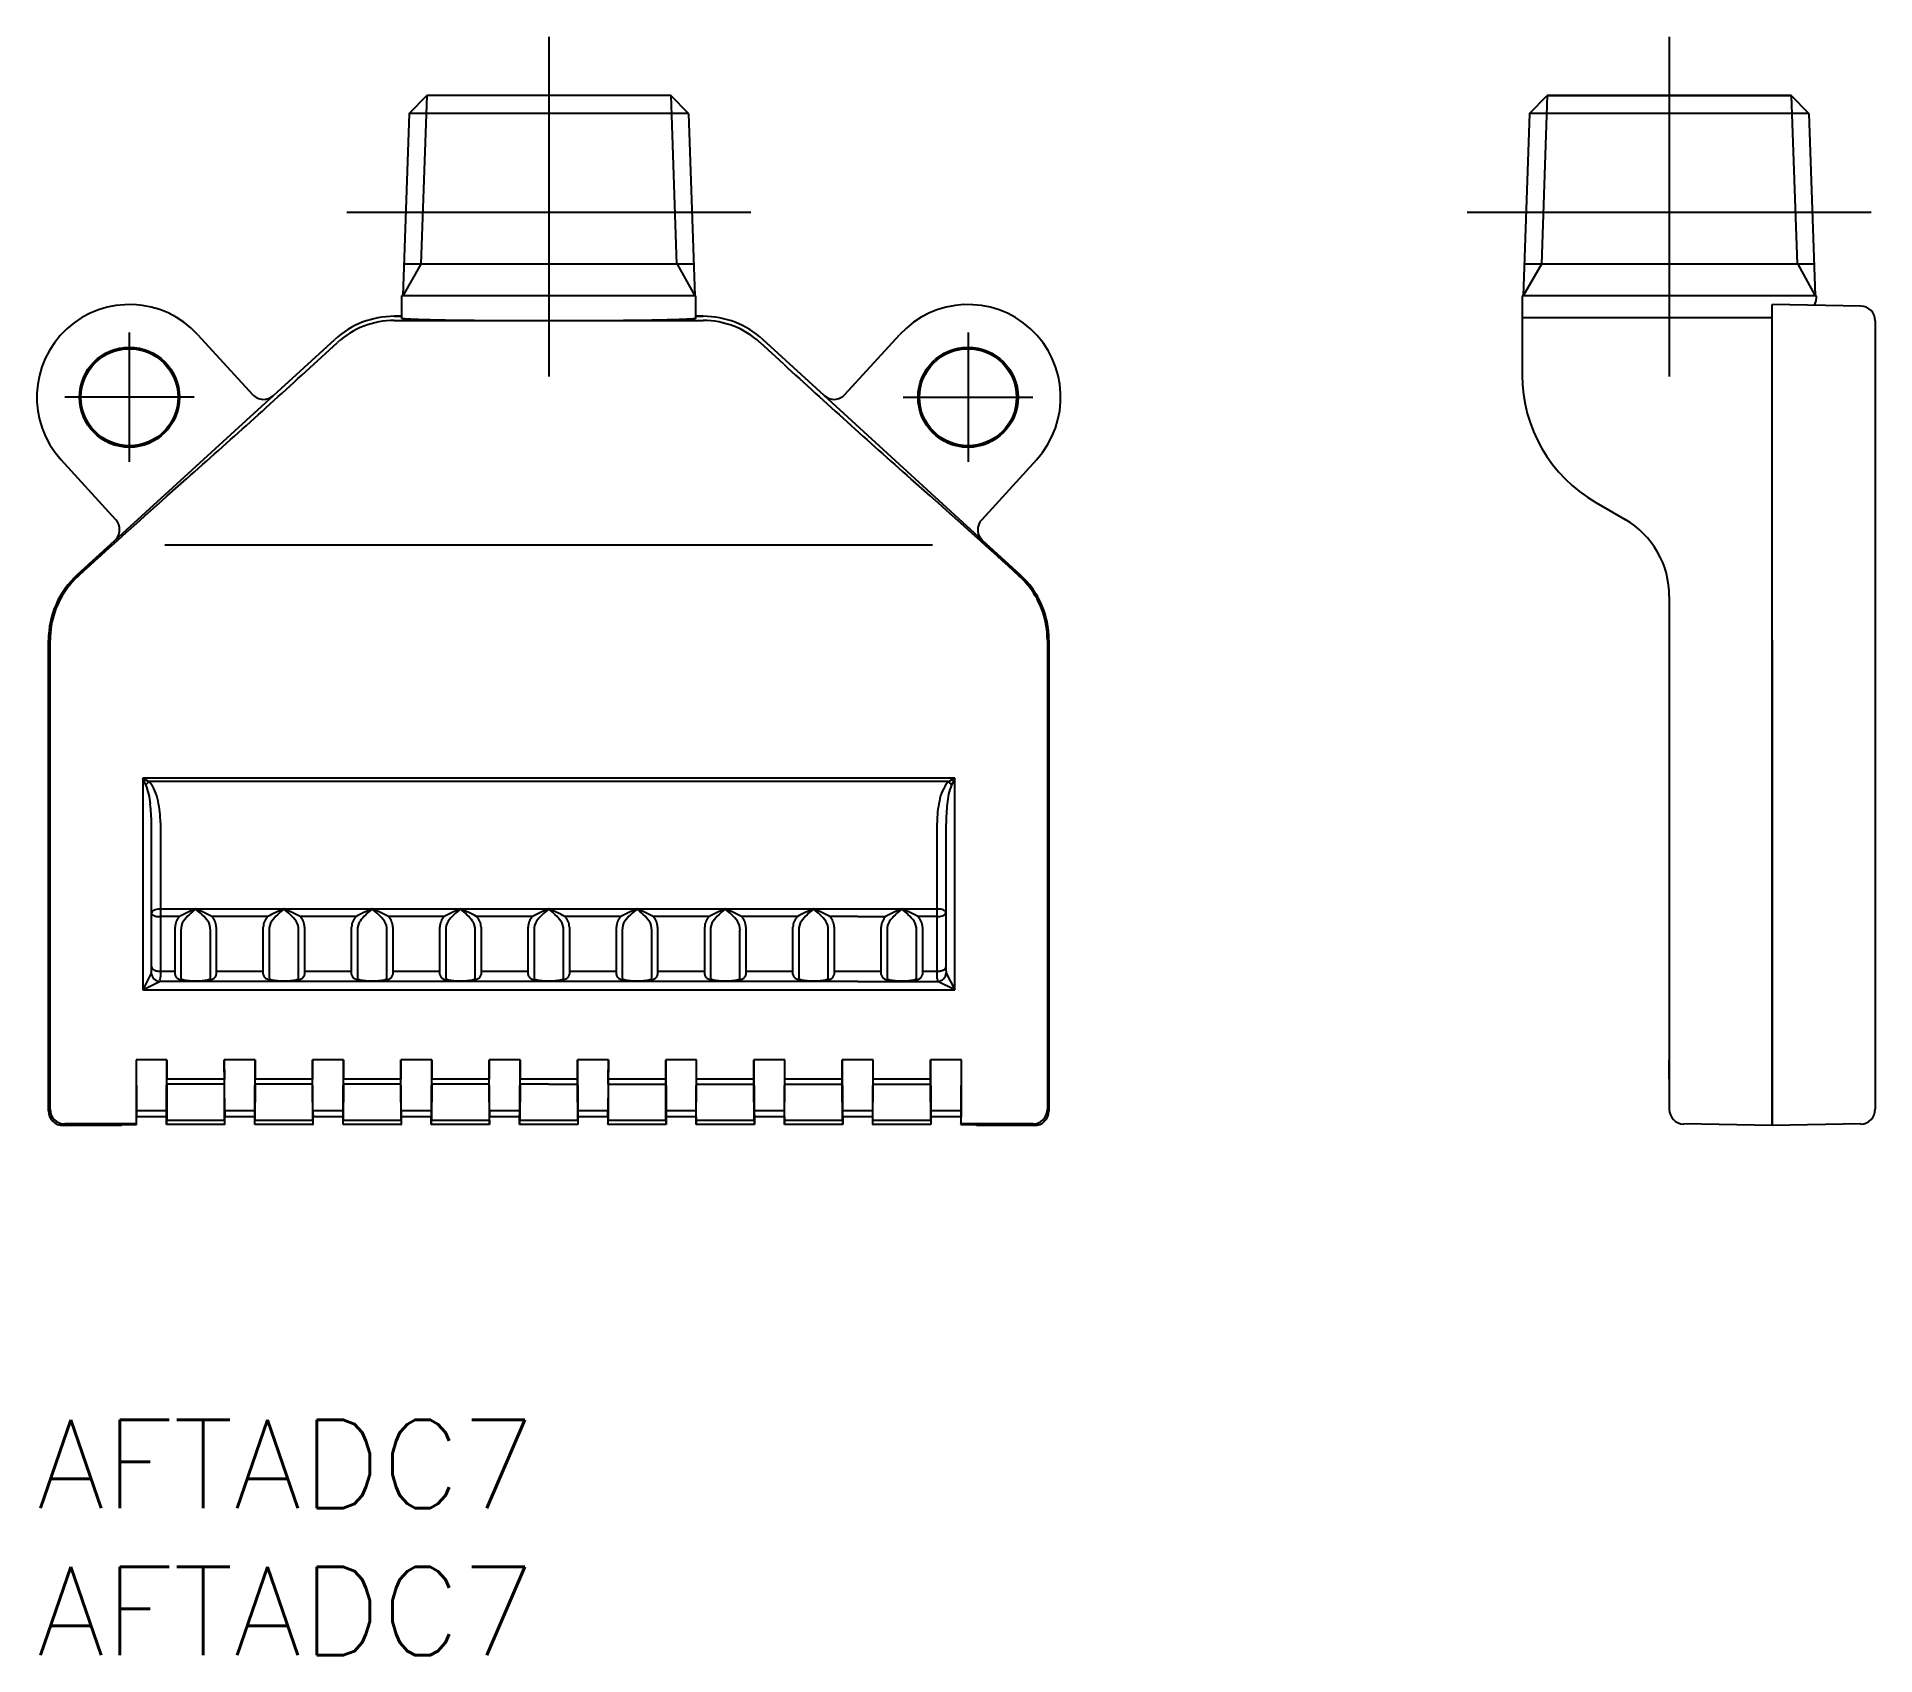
# Model space of a CAD drawing. Extents: x 0 to 62.5, y -8 to 47.
import ezdxf

# ---------------------------------------------------------------- set-up
doc = ezdxf.new("R2010")
doc.units = 0
doc.header["$LTSCALE"] = 0.5
doc.linetypes.add('CENTER', pattern=[50.8, 31.75, -6.35, 6.35, -6.35])
doc.layers.get('0').update_dxf_attribs({"linetype": 'CONTINUOUS'})
for name, color, linetype in [('MSM_CENTER', 1, 'CENTER'), ('MSM_CONTINUOUS', 7, 'CONTINUOUS'), ('MSM_NARROW', 5, 'CONTINUOUS'), ('MSM_PART_NUMBER', 7, 'CONTINUOUS')]:
    doc.layers.add(name, color=color, linetype=linetype)
doc.styles.get("Standard").update_dxf_attribs({"font": 'txt.shx', "height": 3, "bigfont": 'bigfont.shx'})

# ---------------------------------------------------------------- blocks, each defined once
blk = doc.blocks.new('*U17')
at = {"layer": 'MSM_PART_NUMBER'}
blk.add_text('AFTADC7', height=3, dxfattribs=at).set_placement((0, -3))
blk = doc.blocks.new('*U18')
at = {"layer": 'MSM_PART_NUMBER'}
blk.add_text('AFTADC7', height=3, dxfattribs=at).set_placement((0, -8))

msp = doc.modelspace()

# ---------------------------------------------------------------- linework, layer by layer
at = {"linetype": 'CONTINUOUS'}
for p, q in [((12.4, 38.2), (12.4, 37.439)), ((17.4, 38.2), (12.4, 38.2)), ((22.4, 38.2), (17.4, 38.2)), ((22.4, 37.439), (22.4, 38.2))]:
    msp.add_line(p, q, dxfattribs=at)
at = {"layer": 'MSM_CENTER'}
for p, q in [((17.4, 47), (17.4, 35.459)), ((17.4, 47), (17.4, 35.459)), ((55.483, 47), (55.483, 35.459)), ((24.264, 41.03), (10.536, 41.03)), ((62.347, 41.03), (48.619, 41.03)), ((3.15, 32.55), (3.15, 36.95)), ((31.65, 36.95), (31.65, 32.55)), ((5.35, 34.75), (0.95, 34.75)), ((29.45, 34.75), (33.85, 34.75))]:
    msp.add_line(p, q, dxfattribs=at)
at = {"layer": 'MSM_CONTINUOUS'}
for p, q in [((12.654, 44.398), (13.256, 45)), ((21.544, 45), (13.256, 45)), ((21.544, 45), (13.256, 45)), ((22.146, 44.398), (21.544, 45)), ((50.736, 44.398), (51.338, 45)), ((51.338, 45), (59.627, 45)), ((59.627, 45), (51.338, 45)), ((60.229, 44.398), (59.627, 45)), ((12.654, 44.398), (12.437, 38.2)), ((22.146, 44.398), (12.654, 44.398)), ((22.146, 44.398), (22.363, 38.2)), ((50.736, 44.398), (50.52, 38.2)), ((60.229, 44.398), (50.736, 44.398)), ((60.229, 44.398), (60.445, 38.2)), ((22.325, 39.271), (12.475, 39.271)), ((60.408, 39.271), (50.557, 39.271)), ((50.483, 38.2), (50.483, 35.506)), ((60.483, 38.2), (50.483, 38.2)), ((60.483, 38.118), (60.483, 38.2)), ((12.15, 37.5), (12.4, 37.5)), ((12.4, 37.5), (12.15, 37.5)), ((22.65, 37.5), (22.4, 37.5)), ((22.4, 37.5), (22.65, 37.5)), ((61.991, 37.847), (58.983, 37.9)), ((58.983, 10), (58.983, 37.9)), ((5.475, 36.876), (7.335, 34.84)), ((12.15, 37.36), (22.65, 37.36)), ((27.465, 34.84), (29.325, 36.876)), ((50.483, 37.459), (58.983, 37.459)), ((62.483, 37.348), (62.483, 10.552)), ((8.042, 34.809), (10.126, 36.714)), ((9.415, 35.875), (10.22, 36.611)), ((25.385, 35.875), (24.58, 36.611)), ((26.758, 34.809), (24.674, 36.714)), ((2.654, 29.883), (8.042, 34.809)), ((32.146, 29.883), (26.758, 34.809)), ((2.686, 30.589), (0.825, 32.624)), ((33.975, 32.624), (32.114, 30.589)), ((4.437, 31.4), (5.094, 31.977)), ((30.363, 31.4), (29.706, 31.977)), ((52.983, 31.175), (53.981, 30.599)), ((1.376, 28.714), (2.654, 29.883)), ((33.424, 28.714), (32.146, 29.883)), ((55.483, 27.975), (55.483, 10.552)), ((0.4, 10.5), (0.4, 26.5)), ((0.4, 10.5), (0.4, 26.5)), ((0.453, 10.552), (0.453, 26.5)), ((34.347, 26.5), (34.347, 10.552)), ((34.4, 26.5), (34.4, 10.5)), ((34.4, 10.5), (34.4, 26.5)), ((58.983, 26.5), (58.983, 10)), ((31.2, 21.802), (3.6, 21.802)), ((3.6, 21.802), (3.6, 14.609)), ((30.978, 21.691), (3.822, 21.691)), ((31.2, 14.609), (31.2, 21.802)), ((3.9, 20.177), (3.899, 20.262)), ((3.9, 15.279), (3.9, 20.177)), ((4.2, 20.288), (4.2, 15.055)), ((30.6, 14.992), (30.6, 20.288)), ((30.901, 20.262), (30.9, 15.279)), ((4.2, 17.36), (5.4, 17.36)), ((4.851, 17.099), (4.2, 17.099)), ((5.4, 17.36), (8.4, 17.36)), ((7.851, 17.099), (5.949, 17.099)), ((8.4, 17.36), (11.4, 17.36)), ((10.851, 17.099), (8.949, 17.099)), ((11.4, 17.36), (14.4, 17.36)), ((13.851, 17.099), (11.949, 17.099)), ((14.4, 17.36), (17.4, 17.36)), ((16.851, 17.099), (14.949, 17.099)), ((17.4, 17.36), (20.4, 17.36)), ((19.851, 17.099), (17.949, 17.099)), ((20.4, 17.36), (23.4, 17.36)), ((22.851, 17.099), (20.949, 17.099)), ((23.4, 17.36), (26.4, 17.36)), ((25.851, 17.099), (23.949, 17.099)), ((26.4, 17.36), (27.9, 17.36)), ((27.9, 17.099), (26.949, 17.099)), ((27.9, 17.36), (29.4, 17.36)), ((27.9, 17.099), (28.851, 17.099)), ((29.4, 17.36), (30.6, 17.36)), ((30.6, 17.099), (29.949, 17.099)), ((4.7, 15.137), (4.7, 16.738)), ((4.9, 16.643), (4.9, 15.014)), ((5.9, 15.014), (5.9, 16.643)), ((6.1, 16.738), (6.1, 15.137)), ((7.7, 15.137), (7.7, 16.738)), ((7.9, 16.643), (7.9, 15.014)), ((8.9, 15.014), (8.9, 16.643)), ((9.1, 16.738), (9.1, 15.137)), ((10.7, 15.137), (10.7, 16.738)), ((10.9, 16.643), (10.9, 15.014)), ((11.9, 15.014), (11.9, 16.643)), ((12.1, 16.738), (12.1, 15.137)), ((13.7, 15.137), (13.7, 16.738)), ((13.9, 16.643), (13.9, 15.014)), ((14.9, 15.014), (14.9, 16.643)), ((15.1, 16.738), (15.1, 15.137)), ((16.7, 15.137), (16.7, 16.738)), ((16.9, 16.643), (16.9, 15.014)), ((17.9, 15.014), (17.9, 16.643)), ((18.1, 16.738), (18.1, 15.137)), ((19.7, 15.137), (19.7, 16.738)), ((19.9, 16.643), (19.9, 15.014)), ((20.9, 15.014), (20.9, 16.643)), ((21.1, 16.738), (21.1, 15.137)), ((22.7, 15.137), (22.7, 16.738)), ((22.9, 16.643), (22.9, 15.014)), ((23.9, 15.014), (23.9, 16.643)), ((24.1, 16.738), (24.1, 15.137)), ((25.7, 15.137), (25.7, 16.738)), ((25.9, 16.643), (25.9, 15.014)), ((26.9, 15.014), (26.9, 16.643)), ((27.1, 16.738), (27.1, 15.137)), ((28.7, 15.137), (28.7, 16.738)), ((28.9, 16.643), (28.9, 15.014)), ((29.9, 15.014), (29.9, 16.643)), ((30.1, 16.738), (30.1, 15.137)), ((3.888, 15.184), (3.6, 14.609)), ((4.2, 15.242), (4.7, 15.242)), ((6.1, 15.242), (6.4, 15.242)), ((6.4, 15.242), (7.7, 15.242)), ((9.1, 15.242), (9.9, 15.242)), ((9.9, 15.242), (10.7, 15.242)), ((12.1, 15.242), (12.9, 15.242)), ((12.9, 15.242), (13.7, 15.242)), ((15.1, 15.242), (15.9, 15.242)), ((15.9, 15.242), (16.7, 15.242)), ((18.1, 15.242), (18.9, 15.242)), ((18.9, 15.242), (19.7, 15.242)), ((21.1, 15.242), (21.9, 15.242)), ((21.9, 15.242), (22.7, 15.242)), ((24.1, 15.242), (24.9, 15.242)), ((24.9, 15.242), (25.7, 15.242)), ((27.1, 15.242), (27.9, 15.242)), ((27.9, 15.242), (28.4, 15.242)), ((28.4, 15.242), (28.7, 15.242)), ((30.1, 15.242), (30.6, 15.242)), ((30.911, 15.184), (31.199, 14.609)), ((3.6, 14.609), (4.175, 14.897)), ((3.6, 14.609), (31.2, 14.609)), ((6.4, 14.897), (4.175, 14.897)), ((9.9, 14.897), (6.4, 14.897)), ((12.9, 14.897), (9.9, 14.897)), ((15.9, 14.897), (12.9, 14.897)), ((18.9, 14.897), (15.9, 14.897)), ((21.9, 14.897), (18.9, 14.897)), ((24.9, 14.897), (21.9, 14.897)), ((27.9, 14.897), (24.9, 14.897)), ((27.9, 14.897), (28.4, 14.897)), ((28.4, 14.897), (30.625, 14.897)), ((31.199, 14.609), (30.624, 14.897)), ((4.426, 12.231), (3.374, 12.231)), ((3.374, 12.231), (3.376, 10.552)), ((3.374, 12.231), (3.386, 10.508)), ((4.414, 10.508), (4.426, 12.231)), ((4.426, 12.231), (4.425, 11.579)), ((6.386, 10.508), (6.374, 12.231)), ((6.374, 12.231), (6.375, 11.579)), ((7.426, 12.231), (6.374, 12.231)), ((7.414, 10.508), (7.426, 12.231)), ((7.426, 12.231), (7.425, 11.579)), ((9.386, 10.508), (9.374, 12.231)), ((9.374, 12.231), (9.375, 11.579)), ((10.426, 12.231), (9.374, 12.231)), ((10.414, 10.508), (10.426, 12.231)), ((10.426, 12.231), (10.425, 11.579)), ((12.386, 10.508), (12.374, 12.231)), ((12.374, 12.231), (12.375, 11.579)), ((13.426, 12.231), (12.374, 12.231)), ((13.414, 10.508), (13.426, 12.231)), ((13.426, 12.231), (13.425, 11.579)), ((15.386, 10.508), (15.374, 12.231)), ((15.374, 12.231), (15.375, 11.579)), ((16.426, 12.231), (15.374, 12.231)), ((16.414, 10.508), (16.426, 12.231)), ((16.426, 12.231), (16.425, 11.579)), ((18.375, 11.579), (18.374, 12.231)), ((18.374, 12.231), (18.386, 10.508)), ((19.426, 12.231), (18.374, 12.231)), ((19.426, 12.231), (19.414, 10.508)), ((19.425, 11.579), (19.426, 12.231)), ((21.375, 11.579), (21.374, 12.231)), ((21.374, 12.231), (21.386, 10.508)), ((22.426, 12.231), (21.374, 12.231)), ((22.414, 10.508), (22.426, 12.231)), ((22.425, 11.579), (22.426, 12.231)), ((24.375, 11.579), (24.374, 12.231)), ((24.374, 12.231), (24.386, 10.508)), ((25.426, 12.231), (24.374, 12.231)), ((25.414, 10.508), (25.426, 12.231)), ((25.425, 11.579), (25.426, 12.231)), ((27.375, 11.579), (27.374, 12.231)), ((27.374, 12.231), (27.386, 10.508)), ((28.426, 12.231), (27.374, 12.231)), ((28.414, 10.508), (28.426, 12.231)), ((28.425, 11.579), (28.426, 12.231)), ((30.375, 11.579), (30.374, 12.231)), ((30.374, 12.231), (30.386, 10.508)), ((31.426, 12.231), (30.374, 12.231)), ((31.414, 10.508), (31.426, 12.231)), ((31.424, 10.552), (31.426, 12.231)), ((55.483, 11.579), (55.483, 12.231)), ((4.425, 11.407), (4.416, 10.169)), ((6.375, 11.579), (4.425, 11.579)), ((6.375, 11.408), (4.425, 11.407)), ((6.384, 10.169), (6.375, 11.408)), ((7.425, 11.407), (7.416, 10.169)), ((9.375, 11.579), (7.425, 11.579)), ((9.375, 11.407), (7.425, 11.407)), ((9.384, 10.169), (9.375, 11.407)), ((10.425, 11.407), (10.416, 10.169)), ((12.375, 11.579), (10.425, 11.579)), ((12.375, 11.408), (10.425, 11.407)), ((12.384, 10.169), (12.375, 11.408)), ((13.425, 11.407), (13.416, 10.169)), ((15.375, 11.579), (13.425, 11.579)), ((15.375, 11.408), (13.425, 11.407)), ((15.384, 10.169), (15.375, 11.408)), ((16.425, 11.407), (16.416, 10.169)), ((17.4, 11.579), (16.425, 11.579)), ((17.4, 11.407), (16.425, 11.407)), ((18.375, 11.579), (17.4, 11.579)), ((17.4, 11.407), (18.375, 11.407)), ((18.384, 10.169), (18.375, 11.407)), ((19.425, 11.407), (19.416, 10.169)), ((21.375, 11.579), (19.425, 11.579)), ((19.425, 11.407), (21.375, 11.407)), ((21.384, 10.169), (21.375, 11.407)), ((22.416, 10.169), (22.425, 11.407)), ((24.375, 11.579), (22.425, 11.579)), ((22.425, 11.407), (24.375, 11.407)), ((24.384, 10.169), (24.375, 11.407)), ((25.416, 10.169), (25.425, 11.407)), ((27.375, 11.579), (25.425, 11.579)), ((25.425, 11.407), (27.375, 11.407)), ((27.384, 10.169), (27.375, 11.407)), ((28.416, 10.169), (28.425, 11.407)), ((30.375, 11.579), (28.425, 11.579)), ((28.425, 11.407), (30.375, 11.407)), ((30.384, 10.169), (30.375, 11.407)), ((55.483, 11.535), (55.483, 10.552)), ((62.483, 11.535), (62.483, 10.552)), ((2.867, 10), (0.9, 10)), ((2.867, 10), (0.9, 10)), ((3.38, 10.053), (0.952, 10.053)), ((2.867, 10), (2.898, 10.031)), ((2.898, 10.031), (3.391, 10.031)), ((3.38, 10.053), (3.391, 10.031)), ((3.386, 10.508), (4.4, 10.508)), ((3.391, 10.293), (3.39, 10.295)), ((4.4, 10.295), (3.39, 10.295)), ((3.391, 10.031), (3.391, 10.293)), ((4.409, 10.293), (3.391, 10.293)), ((4.4, 10.508), (4.414, 10.508)), ((4.41, 10.295), (4.4, 10.295)), ((4.409, 10.293), (4.41, 10.295)), ((4.409, 10.031), (4.409, 10.293)), ((4.414, 10.041), (4.409, 10.031)), ((6.391, 10.031), (4.409, 10.031)), ((6.386, 10.041), (4.414, 10.041)), ((6.384, 10.169), (4.416, 10.169)), ((6.386, 10.508), (7.414, 10.508)), ((6.386, 10.041), (6.391, 10.031)), ((6.391, 10.293), (6.39, 10.295)), ((7.41, 10.295), (6.39, 10.295)), ((6.391, 10.031), (6.391, 10.293)), ((7.409, 10.293), (6.391, 10.293)), ((7.409, 10.293), (7.41, 10.295)), ((7.409, 10.031), (7.409, 10.293)), ((7.414, 10.041), (7.409, 10.031)), ((9.391, 10.031), (7.409, 10.031)), ((9.386, 10.041), (7.414, 10.041)), ((9.384, 10.169), (7.416, 10.169)), ((9.386, 10.508), (10.414, 10.508)), ((9.386, 10.041), (9.391, 10.031)), ((9.391, 10.293), (9.39, 10.295)), ((10.41, 10.295), (9.39, 10.295)), ((9.391, 10.031), (9.391, 10.293)), ((10.409, 10.293), (9.391, 10.293)), ((10.409, 10.293), (10.41, 10.295)), ((10.409, 10.031), (10.409, 10.293)), ((10.414, 10.041), (10.409, 10.031)), ((12.391, 10.031), (10.409, 10.031)), ((12.386, 10.041), (10.414, 10.041)), ((12.384, 10.169), (10.416, 10.169)), ((12.386, 10.508), (13.414, 10.508)), ((12.386, 10.041), (12.391, 10.031)), ((12.391, 10.293), (12.39, 10.295)), ((13.41, 10.295), (12.39, 10.295)), ((12.391, 10.031), (12.391, 10.293)), ((13.409, 10.293), (12.391, 10.293)), ((13.409, 10.293), (13.41, 10.295)), ((13.409, 10.031), (13.409, 10.293)), ((13.414, 10.041), (13.409, 10.031)), ((15.391, 10.031), (13.409, 10.031)), ((15.386, 10.041), (13.414, 10.041)), ((15.384, 10.169), (13.416, 10.169)), ((15.386, 10.508), (16.414, 10.508)), ((15.386, 10.041), (15.391, 10.031)), ((15.391, 10.293), (15.39, 10.295)), ((16.41, 10.295), (15.39, 10.295)), ((15.391, 10.031), (15.391, 10.293)), ((16.409, 10.293), (15.391, 10.293)), ((16.409, 10.293), (16.41, 10.295)), ((16.409, 10.031), (16.409, 10.293)), ((16.414, 10.041), (16.409, 10.031)), ((18.391, 10.031), (16.409, 10.031)), ((18.386, 10.041), (16.414, 10.041)), ((18.384, 10.169), (16.416, 10.169)), ((18.386, 10.508), (19.414, 10.508)), ((18.391, 10.031), (18.386, 10.041)), ((18.39, 10.295), (18.391, 10.293)), ((19.41, 10.295), (18.39, 10.295)), ((18.391, 10.293), (18.391, 10.031)), ((19.409, 10.293), (18.391, 10.293)), ((19.41, 10.295), (19.409, 10.293)), ((19.409, 10.293), (19.409, 10.031)), ((19.409, 10.031), (19.414, 10.041)), ((21.391, 10.031), (19.409, 10.031)), ((21.386, 10.041), (19.414, 10.041)), ((21.384, 10.169), (19.416, 10.169)), ((21.386, 10.508), (22.414, 10.508)), ((21.391, 10.031), (21.386, 10.041)), ((21.39, 10.295), (21.391, 10.293)), ((22.41, 10.295), (21.39, 10.295)), ((21.391, 10.293), (21.391, 10.031)), ((22.409, 10.293), (21.391, 10.293)), ((22.41, 10.295), (22.409, 10.293)), ((22.409, 10.293), (22.409, 10.031)), ((22.409, 10.031), (22.414, 10.041)), ((24.391, 10.031), (22.409, 10.031)), ((24.386, 10.041), (22.414, 10.041)), ((24.384, 10.169), (22.416, 10.169)), ((24.386, 10.508), (25.414, 10.508)), ((24.391, 10.031), (24.386, 10.041)), ((24.39, 10.295), (24.391, 10.293)), ((25.41, 10.295), (24.39, 10.295)), ((24.391, 10.293), (24.391, 10.031)), ((25.409, 10.293), (24.391, 10.293)), ((25.41, 10.295), (25.409, 10.293)), ((25.409, 10.293), (25.409, 10.031)), ((25.409, 10.031), (25.414, 10.041)), ((27.391, 10.031), (25.409, 10.031)), ((27.386, 10.041), (25.414, 10.041)), ((27.384, 10.169), (25.416, 10.169)), ((27.386, 10.508), (28.414, 10.508)), ((27.391, 10.031), (27.386, 10.041)), ((27.39, 10.295), (27.391, 10.293)), ((28.41, 10.295), (27.39, 10.295)), ((27.391, 10.293), (27.391, 10.031)), ((28.409, 10.293), (27.391, 10.293)), ((28.41, 10.295), (28.409, 10.293)), ((28.409, 10.293), (28.409, 10.031)), ((28.409, 10.031), (28.414, 10.041)), ((30.391, 10.031), (28.409, 10.031)), ((30.386, 10.041), (28.414, 10.041)), ((30.384, 10.169), (28.416, 10.169)), ((30.386, 10.508), (30.4, 10.508)), ((30.391, 10.031), (30.386, 10.041)), ((30.39, 10.295), (30.391, 10.293)), ((30.4, 10.295), (30.39, 10.295)), ((30.391, 10.293), (30.391, 10.031)), ((31.409, 10.293), (30.391, 10.293)), ((30.4, 10.508), (31.414, 10.508)), ((31.41, 10.295), (30.4, 10.295)), ((31.41, 10.295), (31.409, 10.293)), ((31.409, 10.293), (31.409, 10.031)), ((31.409, 10.031), (31.42, 10.053)), ((31.409, 10.031), (31.902, 10.031)), ((33.848, 10.053), (31.42, 10.053)), ((31.933, 10), (31.902, 10.031)), ((33.9, 10), (31.933, 10)), ((33.9, 10), (31.933, 10)), ((58.983, 10), (55.974, 10.053)), ((61.991, 10.053), (58.983, 10))]:
    msp.add_line(p, q, dxfattribs=at)
for centre, radius in [((3.15, 34.75), 1.7), ((3.15, 34.75), 1.65), ((31.65, 34.75), 1.7), ((31.65, 34.75), 1.65)]:
    msp.add_circle(centre, radius, dxfattribs=at)
for centre, radius, start, end in [((59.963, 38.123), 0.519, 331.43369, 359.36908), ((3.15, 34.75), 3.15, 42.43623, 222.43623), ((12.15, 34.5), 3, 90, 132.43623), ((22.65, 34.5), 3, 47.56377, 90), ((31.65, 34.75), 3.15, 317.56377, 137.56377), ((61.983, 37.348), 0.5, 0, 89), ((12.15, 34.5), 2.86, 90, 132.43623), ((12.402, 37.439), 0.00249, 186.36735, 230.06935), ((12.409, 37.447), 0.0127, 230.93145, 249.06855), ((12.427, 37.492), 0.0613, 248.72566, 257.30268), ((12.505, 37.877), 0.454, 258.26789, 264.65235), ((12.757, 40.341), 2.931, 264.24639, 266.72415), ((13.239, 48.406), 11.01, 266.61858, 267.75714), ((14.225, 74.472), 37.095, 267.81005, 268.80807), ((15.552, 133.069), 95.707, 268.74392, 269.16539), ((16.582, 203.996), 166.641, 269.16654, 269.44425), ((16.946, 241.363), 204.01, 269.44377, 269.52054), ((17.854, 241.363), 204.01, 270.47946, 270.55623), ((18.218, 203.996), 166.641, 270.55575, 270.83346), ((19.248, 133.069), 95.707, 270.83461, 271.25608), ((20.575, 74.472), 37.095, 271.19193, 272.18995), ((21.561, 48.406), 11.01, 272.24286, 273.38142), ((22.043, 40.341), 2.931, 273.27585, 275.75361), ((22.295, 37.877), 0.454, 275.34765, 281.73211), ((22.373, 37.492), 0.0613, 282.69732, 291.27434), ((22.391, 37.447), 0.0127, 290.93145, 309.06855), ((22.398, 37.439), 0.00249, 309.93065, 353.63265), ((22.65, 34.5), 2.86, 47.56377, 90), ((-232.57, 299.815), 358.08, 311.58398, 312.51501), ((267.37, 299.815), 358.08, 227.48499, 228.41602), ((55.483, 35.506), 5, 180, 240.00001), ((7.704, 35.178), 0.5, 222.43264, 312.43983), ((27.096, 35.178), 0.5, 227.56017, 317.56736), ((177.466, -163.745), 260.808, 131.56243, 132.4569), ((-142.666, -163.745), 260.808, 47.5431, 48.43757), ((2.317, 30.252), 0.5, 312.43262, 42.43984), ((32.483, 30.252), 0.5, 137.56013, 227.5674), ((52.481, 27.999), 3.002, 359.54216, 60.01921), ((3.4, 26.5), 3, 132.43623, 180), ((3.4, 26.5), 2.947, 142.20373, 180), ((3.388, 26.509), 2.932, 132.38392, 142.20275), ((31.412, 26.509), 2.932, 37.79725, 47.61608), ((31.4, 26.5), 3, 0, 47.56377), ((31.4, 26.5), 2.947, 0, 37.79627), ((-44.996, -2.635), 54.394, 26.43437, 26.69536), ((36.803, 87.931), 73.997, 243.33892, 243.53076), ((4.533, 20.868), 1.088, 130.87007, 139.12993), ((1.485, 20.727), 2.384, 4.89225, 20.97088), ((2.687, 20.774), 1.459, 9.8529, 38.93654), ((32.113, 20.774), 1.459, 141.06346, 170.1471), ((33.315, 20.727), 2.384, 159.02912, 175.10775), ((-2.003, 87.931), 73.997, 296.46924, 296.66108), ((30.267, 20.868), 1.088, 40.87007, 49.12993), ((79.796, -2.635), 54.394, 153.30464, 153.56563), ((-2.517, 20.225), 6.415, 0.33532, 6.31297), ((0.939, 20.324), 3.261, 359.37549, 12.40055), ((33.861, 20.324), 3.261, 167.59945, 180.62451), ((37.317, 20.225), 6.415, 173.68703, 179.66468), ((3.985, 17.209), 0.0854, 173.16561, 179.2496), ((3.947, 17.211), 0.0474, 180.86043, 215.938), ((4.003, 17.201), 0.104, 129.98942, 170.01058), ((3.982, 17.234), 0.089, 215.13215, 228.12438), ((4.029, 17.289), 0.161, 228.81526, 243.0887), ((4.111, 17.077), 0.269, 109.42701, 130.57299), ((4.109, 17.452), 0.343, 243.37312, 256.89325), ((4.2, 16.805), 0.555, 90, 108.74527), ((4.2, 17.848), 0.749, 257.00595, 270), ((5.207, 16.738), 0.507, 134.66804, 180), ((6.333, 14.604), 2.903, 114.71283, 120.72229), ((5.413, 16.661), 0.514, 146.34395, 182.03337), ((6.27, 16.01), 1.589, 133.31716, 143.90302), ((8.223, 10.343), 7.563, 111.91319, 114.21951), ((7.769, 14.442), 3.758, 129.08536, 133.56044), ((2.577, 10.343), 7.563, 65.78049, 68.08681), ((3.031, 14.442), 3.758, 46.43956, 50.91464), ((4.53, 16.01), 1.589, 36.09698, 46.68284), ((4.467, 14.604), 2.903, 59.27771, 65.28717), ((5.387, 16.661), 0.514, 357.96663, 33.65605), ((5.593, 16.738), 0.507, 0, 45.33196), ((8.207, 16.738), 0.507, 134.66804, 180), ((9.333, 14.604), 2.903, 114.71283, 120.72229), ((8.413, 16.661), 0.514, 146.34395, 182.03337), ((9.27, 16.01), 1.589, 133.31716, 143.90302), ((11.223, 10.343), 7.563, 111.91319, 114.21951), ((10.769, 14.442), 3.758, 129.08536, 133.56044), ((5.577, 10.343), 7.563, 65.78049, 68.08681), ((6.031, 14.442), 3.758, 46.43956, 50.91464), ((7.53, 16.01), 1.589, 36.09698, 46.68284), ((7.467, 14.604), 2.903, 59.27771, 65.28717), ((8.387, 16.661), 0.514, 357.96663, 33.65605), ((8.593, 16.738), 0.507, 0, 45.33196), ((11.207, 16.738), 0.507, 134.66804, 180), ((12.333, 14.604), 2.903, 114.71283, 120.72229), ((11.413, 16.661), 0.514, 146.34395, 182.03337), ((12.27, 16.01), 1.589, 133.31716, 143.90302), ((14.223, 10.343), 7.563, 111.91319, 114.21951), ((13.769, 14.442), 3.758, 129.08536, 133.56044), ((8.577, 10.343), 7.563, 65.78049, 68.08681), ((9.031, 14.442), 3.758, 46.43956, 50.91464), ((10.53, 16.01), 1.589, 36.09698, 46.68284), ((10.467, 14.604), 2.903, 59.27771, 65.28717), ((11.387, 16.661), 0.514, 357.96663, 33.65605), ((11.593, 16.738), 0.507, 0, 45.33196), ((14.207, 16.738), 0.507, 134.66804, 180), ((15.333, 14.604), 2.903, 114.71283, 120.72229), ((14.413, 16.661), 0.514, 146.34395, 182.03337), ((15.27, 16.01), 1.589, 133.31716, 143.90302), ((17.223, 10.343), 7.563, 111.91319, 114.21951), ((16.769, 14.442), 3.758, 129.08536, 133.56044), ((11.577, 10.343), 7.563, 65.78049, 68.08681), ((12.031, 14.442), 3.758, 46.43956, 50.91464), ((13.53, 16.01), 1.589, 36.09698, 46.68284), ((13.467, 14.604), 2.903, 59.27771, 65.28717), ((14.387, 16.661), 0.514, 357.96663, 33.65605), ((14.593, 16.738), 0.507, 0, 45.33196), ((17.207, 16.738), 0.507, 134.66804, 180), ((18.333, 14.604), 2.903, 114.71283, 120.72229), ((17.413, 16.661), 0.514, 146.34395, 182.03337), ((18.27, 16.01), 1.589, 133.31716, 143.90302), ((20.223, 10.343), 7.563, 111.91319, 114.21951), ((19.769, 14.442), 3.758, 129.08536, 133.56044), ((14.577, 10.343), 7.563, 65.78049, 68.08681), ((15.031, 14.442), 3.758, 46.43956, 50.91464), ((16.53, 16.01), 1.589, 36.09698, 46.68284), ((16.467, 14.604), 2.903, 59.27771, 65.28717), ((17.387, 16.661), 0.514, 357.96663, 33.65605), ((17.593, 16.738), 0.507, 0, 45.33196), ((20.207, 16.738), 0.507, 134.66804, 180), ((21.333, 14.604), 2.903, 114.71283, 120.72229), ((20.413, 16.661), 0.514, 146.34395, 182.03337), ((21.27, 16.01), 1.589, 133.31716, 143.90302), ((23.223, 10.343), 7.563, 111.91319, 114.21951), ((22.769, 14.442), 3.758, 129.08536, 133.56044), ((17.577, 10.343), 7.563, 65.78049, 68.08681), ((18.031, 14.442), 3.758, 46.43956, 50.91464), ((19.53, 16.01), 1.589, 36.09698, 46.68284), ((19.467, 14.604), 2.903, 59.27771, 65.28717), ((20.387, 16.661), 0.514, 357.96663, 33.65605), ((20.593, 16.738), 0.507, 0, 45.33196), ((23.207, 16.738), 0.507, 134.66804, 180), ((24.333, 14.604), 2.903, 114.71283, 120.72229), ((23.413, 16.661), 0.514, 146.34395, 182.03337), ((24.27, 16.01), 1.589, 133.31716, 143.90302), ((26.223, 10.343), 7.563, 111.91319, 114.21951), ((25.769, 14.442), 3.758, 129.08536, 133.56044), ((20.577, 10.343), 7.563, 65.78049, 68.08681), ((21.031, 14.442), 3.758, 46.43956, 50.91464), ((22.53, 16.01), 1.589, 36.09698, 46.68284), ((22.467, 14.604), 2.903, 59.27771, 65.28717), ((23.387, 16.661), 0.514, 357.96663, 33.65605), ((23.593, 16.738), 0.507, 0, 45.33196), ((26.207, 16.738), 0.507, 134.66804, 180), ((27.333, 14.604), 2.903, 114.71283, 120.72229), ((26.413, 16.661), 0.514, 146.34395, 182.03337), ((27.27, 16.01), 1.589, 133.31716, 143.90302), ((29.223, 10.343), 7.563, 111.91319, 114.21951), ((28.769, 14.442), 3.758, 129.08536, 133.56044), ((23.577, 10.343), 7.563, 65.78049, 68.08681), ((24.031, 14.442), 3.758, 46.43956, 50.91464), ((25.53, 16.01), 1.589, 36.09698, 46.68284), ((25.467, 14.604), 2.903, 59.27771, 65.28717), ((26.387, 16.661), 0.514, 357.96663, 33.65605), ((26.593, 16.738), 0.507, 0, 45.33196), ((29.207, 16.738), 0.507, 134.66804, 180), ((30.333, 14.604), 2.903, 114.71283, 120.72229), ((29.413, 16.661), 0.514, 146.34395, 182.03337), ((30.27, 16.01), 1.589, 133.31716, 143.90302), ((32.223, 10.343), 7.563, 111.91319, 114.21951), ((31.769, 14.442), 3.758, 129.08536, 133.56044), ((26.577, 10.343), 7.563, 65.78049, 68.08681), ((27.031, 14.442), 3.758, 46.43956, 50.91464), ((28.53, 16.01), 1.589, 36.09698, 46.68284), ((28.467, 14.604), 2.903, 59.27771, 65.28717), ((29.387, 16.661), 0.514, 357.96663, 33.65605), ((29.593, 16.738), 0.507, 0, 45.33196), ((30.6, 16.611), 0.749, 77.00595, 90), ((30.6, 17.654), 0.555, 270, 288.74527), ((30.691, 17.006), 0.343, 63.37312, 76.89325), ((30.689, 17.382), 0.269, 289.42701, 310.57299), ((30.771, 17.169), 0.161, 48.81526, 63.0887), ((30.797, 17.257), 0.104, 309.98942, 350.01058), ((30.818, 17.224), 0.089, 35.13215, 48.12438), ((30.853, 17.248), 0.0474, 0.86043, 35.938), ((30.815, 17.25), 0.0854, 353.16561, 359.2496), ((3.643, 15.265), 0.258, 341.81731, 3.25601), ((4.204, 15.214), 0.318, 185.26998, 264.73002), ((3.99, 15.394), 0.0899, 181.59392, 221.79333), ((4.072, 15.467), 0.2, 221.45874, 244.92655), ((4.163, 15.647), 0.401, 244.17871, 258.87312), ((4.199, 15.812), 0.571, 258.51743, 270.12314), ((3.839, 15.031), 0.362, 338.27713, 3.83068), ((4.914, 15.146), 0.214, 182.35866, 193.82713), ((4.863, 15.149), 0.166, 199.12022, 234.49415), ((4.91, 15.204), 0.238, 232.97918, 235.3049), ((4.955, 15.273), 0.32, 235.73773, 244.26227), ((4.929, 15.014), 0.029, 180.98879, 226.70339), ((5.871, 15.014), 0.029, 313.29661, 359.01121), ((5.845, 15.273), 0.32, 295.73773, 304.26227), ((5.89, 15.204), 0.238, 304.6951, 307.02082), ((5.937, 15.149), 0.166, 305.50585, 340.87978), ((5.886, 15.146), 0.214, 346.17287, 357.64134), ((7.914, 15.146), 0.214, 182.35866, 193.82713), ((7.863, 15.149), 0.166, 199.12022, 234.49415), ((7.91, 15.204), 0.238, 232.97918, 235.3049), ((7.955, 15.273), 0.32, 235.73773, 244.26227), ((7.929, 15.014), 0.029, 180.98879, 226.70339), ((8.871, 15.014), 0.029, 313.29661, 359.01121), ((8.845, 15.273), 0.32, 295.73773, 304.26227), ((8.89, 15.204), 0.238, 304.6951, 307.02082), ((8.937, 15.149), 0.166, 305.50585, 340.87978), ((8.886, 15.146), 0.214, 346.17287, 357.64134), ((10.914, 15.146), 0.214, 182.35866, 193.82713), ((10.863, 15.149), 0.166, 199.12022, 234.49415), ((10.91, 15.204), 0.238, 232.97918, 235.3049), ((10.955, 15.273), 0.32, 235.73773, 244.26227), ((10.929, 15.014), 0.029, 180.98879, 226.70339), ((11.871, 15.014), 0.029, 313.29661, 359.01121), ((11.845, 15.273), 0.32, 295.73773, 304.26227), ((11.89, 15.204), 0.238, 304.6951, 307.02082), ((11.937, 15.149), 0.166, 305.50585, 340.87978), ((11.886, 15.146), 0.214, 346.17287, 357.64134), ((13.914, 15.146), 0.214, 182.35866, 193.82713), ((13.863, 15.149), 0.166, 199.12022, 234.49415), ((13.91, 15.204), 0.238, 232.97918, 235.3049), ((13.955, 15.273), 0.32, 235.73773, 244.26227), ((13.929, 15.014), 0.029, 180.98879, 226.70339), ((14.871, 15.014), 0.029, 313.29661, 359.01121), ((14.845, 15.273), 0.32, 295.73773, 304.26227), ((14.89, 15.204), 0.238, 304.6951, 307.02082), ((14.937, 15.149), 0.166, 305.50585, 340.87978), ((14.886, 15.146), 0.214, 346.17287, 357.64134), ((16.914, 15.146), 0.214, 182.35866, 193.82713), ((16.863, 15.149), 0.166, 199.12022, 234.49415), ((16.91, 15.204), 0.238, 232.97918, 235.3049), ((16.955, 15.273), 0.32, 235.73773, 244.26227), ((16.929, 15.014), 0.029, 180.98879, 226.70339), ((17.871, 15.014), 0.029, 313.29661, 359.01121), ((17.845, 15.273), 0.32, 295.73773, 304.26227), ((17.89, 15.204), 0.238, 304.6951, 307.02082), ((17.937, 15.149), 0.166, 305.50585, 340.87978), ((17.886, 15.146), 0.214, 346.17287, 357.64134), ((19.914, 15.146), 0.214, 182.35866, 193.82713), ((19.863, 15.149), 0.166, 199.12022, 234.49415), ((19.91, 15.204), 0.238, 232.97918, 235.3049), ((19.955, 15.273), 0.32, 235.73773, 244.26227), ((19.929, 15.014), 0.029, 180.98879, 226.70339), ((20.871, 15.014), 0.029, 313.29661, 359.01121), ((20.845, 15.273), 0.32, 295.73773, 304.26227), ((20.89, 15.204), 0.238, 304.6951, 307.02082), ((20.937, 15.149), 0.166, 305.50585, 340.87978), ((20.886, 15.146), 0.214, 346.17287, 357.64134), ((22.914, 15.146), 0.214, 182.35866, 193.82713), ((22.863, 15.149), 0.166, 199.12022, 234.49415), ((22.91, 15.204), 0.238, 232.97918, 235.3049), ((22.955, 15.273), 0.32, 235.73773, 244.26227), ((22.929, 15.014), 0.029, 180.98879, 226.70339), ((23.871, 15.014), 0.029, 313.29661, 359.01121), ((23.845, 15.273), 0.32, 295.73773, 304.26227), ((23.89, 15.204), 0.238, 304.6951, 307.02082), ((23.937, 15.149), 0.166, 305.50585, 340.87978), ((23.886, 15.146), 0.214, 346.17287, 357.64134), ((25.914, 15.146), 0.214, 182.35866, 193.82713), ((25.863, 15.149), 0.166, 199.12022, 234.49415), ((25.91, 15.204), 0.238, 232.97918, 235.3049), ((25.955, 15.273), 0.32, 235.73773, 244.26227), ((25.929, 15.014), 0.029, 180.98879, 226.70339), ((26.871, 15.014), 0.029, 313.29661, 359.01121), ((26.845, 15.273), 0.32, 295.73773, 304.26227), ((26.89, 15.204), 0.238, 304.6951, 307.02082), ((26.937, 15.149), 0.166, 305.50585, 340.87978), ((26.886, 15.146), 0.214, 346.17287, 357.64134), ((28.914, 15.146), 0.214, 182.35866, 193.82713), ((28.863, 15.149), 0.166, 199.12022, 234.49415), ((28.91, 15.204), 0.238, 232.97918, 235.3049), ((28.955, 15.273), 0.32, 235.73773, 244.26227), ((28.929, 15.014), 0.029, 180.98879, 226.70339), ((29.871, 15.014), 0.029, 313.29661, 359.01121), ((29.845, 15.273), 0.32, 295.73773, 304.26227), ((29.89, 15.204), 0.238, 304.6951, 307.02082), ((29.937, 15.149), 0.166, 305.50585, 340.87978), ((29.886, 15.146), 0.214, 346.17287, 357.64134), ((30.6, 15.812), 0.571, 269.87686, 281.48257), ((30.594, 15.214), 0.318, 275.26998, 354.73002), ((30.636, 15.647), 0.401, 281.12688, 295.82129), ((30.726, 15.467), 0.2, 295.07345, 318.54126), ((30.799, 15.4), 0.101, 319.3331, 355.18184), ((31.224, 15.27), 0.324, 178.25271, 195.21775), ((5.029, 15.433), 0.497, 244.62133, 255.00014), ((5.214, 16.185), 1.271, 255.68037, 264.94013), ((4.998, 15.088), 0.13, 226.93397, 253.06603), ((5.175, 15.591), 0.663, 251.1039, 263.73481), ((5.34, 16.752), 1.836, 262.56124, 266.62686), ((5.335, 17.242), 2.336, 264.2875, 266.6614), ((5.399, 18.638), 3.732, 266.91845, 273.08155), ((5.387, 17.775), 2.86, 266.89224, 270.24897), ((5.413, 17.789), 2.873, 269.73558, 273.10154), ((5.46, 16.752), 1.836, 273.37314, 277.43876), ((5.465, 17.242), 2.336, 273.3386, 275.7125), ((5.625, 15.591), 0.663, 276.26519, 288.8961), ((5.586, 16.185), 1.271, 275.05989, 284.31965), ((5.802, 15.088), 0.13, 286.93397, 313.06603), ((5.771, 15.433), 0.497, 284.99988, 295.37869), ((8.029, 15.433), 0.497, 244.62133, 255.00014), ((8.214, 16.185), 1.271, 255.68037, 264.94013), ((7.998, 15.088), 0.13, 226.93397, 253.06603), ((8.175, 15.591), 0.663, 251.1039, 263.73481), ((8.34, 16.752), 1.836, 262.56124, 266.62686), ((8.335, 17.242), 2.336, 264.2875, 266.6614), ((8.399, 18.638), 3.732, 266.91845, 273.08155), ((8.387, 17.775), 2.86, 266.89224, 270.24897), ((8.413, 17.789), 2.873, 269.73558, 273.10154), ((8.46, 16.752), 1.836, 273.37314, 277.43876), ((8.465, 17.242), 2.336, 273.3386, 275.7125), ((8.625, 15.591), 0.663, 276.26519, 288.8961), ((8.586, 16.185), 1.271, 275.05989, 284.31965), ((8.802, 15.088), 0.13, 286.93397, 313.06603), ((8.771, 15.433), 0.497, 284.99988, 295.37869), ((11.029, 15.433), 0.497, 244.62133, 255.00014), ((11.214, 16.185), 1.271, 255.68037, 264.94013), ((10.998, 15.088), 0.13, 226.93397, 253.06603), ((11.175, 15.591), 0.663, 251.1039, 263.73481), ((11.34, 16.752), 1.836, 262.56124, 266.62686), ((11.335, 17.242), 2.336, 264.2875, 266.6614), ((11.399, 18.638), 3.732, 266.91845, 273.08155), ((11.387, 17.775), 2.86, 266.89224, 270.24897), ((11.413, 17.789), 2.873, 269.73558, 273.10154), ((11.46, 16.752), 1.836, 273.37314, 277.43876), ((11.465, 17.242), 2.336, 273.3386, 275.7125), ((11.625, 15.591), 0.663, 276.26519, 288.8961), ((11.586, 16.185), 1.271, 275.05989, 284.31965), ((11.802, 15.088), 0.13, 286.93397, 313.06603), ((11.771, 15.433), 0.497, 284.99988, 295.37869), ((14.029, 15.433), 0.497, 244.62133, 255.00014), ((14.214, 16.185), 1.271, 255.68037, 264.94013), ((13.998, 15.088), 0.13, 226.93397, 253.06603), ((14.175, 15.591), 0.663, 251.1039, 263.73481), ((14.34, 16.752), 1.836, 262.56124, 266.62686), ((14.335, 17.242), 2.336, 264.2875, 266.6614), ((14.399, 18.638), 3.732, 266.91845, 273.08155), ((14.387, 17.775), 2.86, 266.89224, 270.24897), ((14.413, 17.789), 2.873, 269.73558, 273.10154), ((14.46, 16.752), 1.836, 273.37314, 277.43876), ((14.465, 17.242), 2.336, 273.3386, 275.7125), ((14.625, 15.591), 0.663, 276.26519, 288.8961), ((14.586, 16.185), 1.271, 275.05989, 284.31965), ((14.802, 15.088), 0.13, 286.93397, 313.06603), ((14.771, 15.433), 0.497, 284.99988, 295.37869), ((17.029, 15.433), 0.497, 244.62133, 255.00014), ((17.214, 16.185), 1.271, 255.68037, 264.94013), ((16.998, 15.088), 0.13, 226.93397, 253.06603), ((17.175, 15.591), 0.663, 251.1039, 263.73481), ((17.34, 16.752), 1.836, 262.56124, 266.62686), ((17.335, 17.242), 2.336, 264.2875, 266.6614), ((17.399, 18.638), 3.732, 266.91845, 273.08155), ((17.387, 17.775), 2.86, 266.89224, 270.24897), ((17.413, 17.789), 2.873, 269.73558, 273.10154), ((17.46, 16.752), 1.836, 273.37314, 277.43876), ((17.465, 17.242), 2.336, 273.3386, 275.7125), ((17.625, 15.591), 0.663, 276.26519, 288.8961), ((17.586, 16.185), 1.271, 275.05989, 284.31965), ((17.802, 15.088), 0.13, 286.93397, 313.06603), ((17.771, 15.433), 0.497, 284.99988, 295.37869), ((20.029, 15.433), 0.497, 244.62133, 255.00014), ((20.214, 16.185), 1.271, 255.68037, 264.94013), ((19.998, 15.088), 0.13, 226.93397, 253.06603), ((20.175, 15.591), 0.663, 251.1039, 263.73481), ((20.34, 16.752), 1.836, 262.56124, 266.62686), ((20.335, 17.242), 2.336, 264.2875, 266.6614), ((20.399, 18.638), 3.732, 266.91845, 273.08155), ((20.387, 17.775), 2.86, 266.89224, 270.24897), ((20.413, 17.789), 2.873, 269.73558, 273.10154), ((20.46, 16.752), 1.836, 273.37314, 277.43876), ((20.465, 17.242), 2.336, 273.3386, 275.7125), ((20.625, 15.591), 0.663, 276.26519, 288.8961), ((20.586, 16.185), 1.271, 275.05989, 284.31965), ((20.802, 15.088), 0.13, 286.93397, 313.06603), ((20.771, 15.433), 0.497, 284.99988, 295.37869), ((23.029, 15.433), 0.497, 244.62133, 255.00014), ((23.214, 16.185), 1.271, 255.68037, 264.94013), ((22.998, 15.088), 0.13, 226.93397, 253.06603), ((23.175, 15.591), 0.663, 251.1039, 263.73481), ((23.34, 16.752), 1.836, 262.56124, 266.62686), ((23.335, 17.242), 2.336, 264.2875, 266.6614), ((23.399, 18.638), 3.732, 266.91845, 273.08155), ((23.387, 17.775), 2.86, 266.89224, 270.24897), ((23.413, 17.789), 2.873, 269.73558, 273.10154), ((23.46, 16.752), 1.836, 273.37314, 277.43876), ((23.465, 17.242), 2.336, 273.3386, 275.7125), ((23.625, 15.591), 0.663, 276.26519, 288.8961), ((23.586, 16.185), 1.271, 275.05989, 284.31965), ((23.802, 15.088), 0.13, 286.93397, 313.06603), ((23.771, 15.433), 0.497, 284.99988, 295.37869), ((26.029, 15.433), 0.497, 244.62133, 255.00014), ((26.214, 16.185), 1.271, 255.68037, 264.94013), ((25.998, 15.088), 0.13, 226.93397, 253.06603), ((26.175, 15.591), 0.663, 251.1039, 263.73481), ((26.34, 16.752), 1.836, 262.56124, 266.62686), ((26.335, 17.242), 2.336, 264.2875, 266.6614), ((26.399, 18.638), 3.732, 266.91845, 273.08155), ((26.387, 17.775), 2.86, 266.89224, 270.24897), ((26.413, 17.789), 2.873, 269.73558, 273.10154), ((26.46, 16.752), 1.836, 273.37314, 277.43876), ((26.465, 17.242), 2.336, 273.3386, 275.7125), ((26.625, 15.591), 0.663, 276.26519, 288.8961), ((26.586, 16.185), 1.271, 275.05989, 284.31965), ((26.802, 15.088), 0.13, 286.93397, 313.06603), ((26.771, 15.433), 0.497, 284.99988, 295.37869), ((29.029, 15.433), 0.497, 244.62133, 255.00014), ((29.214, 16.185), 1.271, 255.68037, 264.94013), ((28.998, 15.088), 0.13, 226.93397, 253.06603), ((29.175, 15.591), 0.663, 251.1039, 263.73481), ((29.34, 16.752), 1.836, 262.56124, 266.62686), ((29.335, 17.242), 2.336, 264.2875, 266.6614), ((29.399, 18.638), 3.732, 266.91845, 273.08155), ((29.387, 17.775), 2.86, 266.89224, 270.24897), ((29.413, 17.789), 2.873, 269.73558, 273.10154), ((29.46, 16.752), 1.836, 273.37314, 277.43876), ((29.465, 17.242), 2.336, 273.3386, 275.7125), ((29.625, 15.591), 0.663, 276.26519, 288.8961), ((29.586, 16.185), 1.271, 275.05989, 284.31965), ((29.802, 15.088), 0.13, 286.93397, 313.06603), ((29.771, 15.433), 0.497, 284.99988, 295.37869), ((30.96, 15.031), 0.362, 186.07854, 201.72287), ((-24.867, 11.596), 29.292, 359.63031, 359.96689), ((-35.625, 11.451), 42, 359.94156, 0.17531), ((-21.89, 11.596), 29.315, 359.63038, 359.96669), ((-32.625, 11.451), 42, 359.94156, 0.17531), ((-18.89, 11.596), 29.315, 359.63038, 359.96669), ((-29.625, 11.451), 42, 359.94156, 0.17531), ((-15.89, 11.596), 29.315, 359.63038, 359.96669), ((-26.625, 11.451), 42, 359.94156, 0.17531), ((-12.89, 11.596), 29.315, 359.63038, 359.96669), ((-23.625, 11.451), 42, 359.94156, 0.17531), ((-9.89, 11.596), 29.315, 359.63038, 359.96669), ((-20.625, 11.451), 42, 359.94156, 0.17531), ((-6.89, 11.596), 29.315, 359.63038, 359.96669), ((-17.625, 11.451), 42, 359.94156, 0.17531), ((-3.89, 11.596), 29.315, 359.63038, 359.96669), ((-14.625, 11.451), 42, 359.94156, 0.17531), ((-0.89, 11.596), 29.315, 359.63038, 359.96669), ((-11.625, 11.451), 42, 359.94156, 0.17531), ((0.9, 10.5), 0.5, 179.99666, 270.00355), ((0.953, 10.553), 0.5, 180.02009, 269.9797), ((23.413, 10.49), 20.037, 179.8203, 181.24989), ((9.833, 10.513), 6.447, 180.04644, 181.9415), ((-2.034, 10.513), 6.448, 358.05857, 359.95341), ((0.493, 10.172), 3.923, 358.08217, 359.95019), ((10.309, 10.172), 3.925, 180.05018, 181.91745), ((12.834, 10.513), 6.448, 180.0466, 181.94145), ((0.965, 10.513), 6.449, 358.05881, 359.95332), ((3.493, 10.172), 3.923, 358.08217, 359.95019), ((13.309, 10.172), 3.925, 180.05018, 181.91745), ((15.834, 10.513), 6.448, 180.0466, 181.94145), ((3.965, 10.513), 6.449, 358.05881, 359.95332), ((6.493, 10.172), 3.923, 358.08217, 359.95019), ((16.309, 10.172), 3.925, 180.05018, 181.91745), ((18.834, 10.513), 6.448, 180.0466, 181.94145), ((6.965, 10.513), 6.449, 358.05881, 359.95332), ((9.493, 10.172), 3.923, 358.08217, 359.95019), ((19.309, 10.172), 3.925, 180.05018, 181.91745), ((21.834, 10.513), 6.448, 180.0466, 181.94145), ((9.965, 10.513), 6.449, 358.05881, 359.95332), ((12.493, 10.172), 3.923, 358.08217, 359.95019), ((22.309, 10.172), 3.925, 180.05018, 181.91745), ((24.834, 10.513), 6.448, 180.0466, 181.94145), ((12.965, 10.513), 6.449, 358.05881, 359.95332), ((15.493, 10.172), 3.923, 358.08217, 359.95019), ((25.309, 10.172), 3.925, 180.05018, 181.91745), ((27.834, 10.513), 6.448, 180.0466, 181.94145), ((15.965, 10.513), 6.449, 358.05881, 359.95332), ((18.493, 10.172), 3.923, 358.08217, 359.95019), ((28.309, 10.172), 3.925, 180.05018, 181.91745), ((30.834, 10.513), 6.448, 180.0466, 181.94145), ((18.965, 10.513), 6.449, 358.05881, 359.95332), ((21.493, 10.172), 3.923, 358.08217, 359.95019), ((31.309, 10.172), 3.925, 180.05018, 181.91745), ((33.834, 10.513), 6.448, 180.0466, 181.94145), ((21.965, 10.513), 6.449, 358.05881, 359.95332), ((24.493, 10.172), 3.923, 358.08217, 359.95019), ((34.309, 10.172), 3.925, 180.05018, 181.91745), ((36.834, 10.513), 6.448, 180.0466, 181.94145), ((24.965, 10.513), 6.449, 358.05881, 359.95332), ((11.39, 10.49), 20.034, 358.74995, 0.17976), ((33.847, 10.553), 0.5, 270.0203, 359.97991), ((33.9, 10.5), 0.5, 269.99645, 0.00334), ((55.983, 10.552), 0.5, 180, 269), ((61.983, 10.552), 0.5, 271, 360)]:
    msp.add_arc(centre, radius, start, end, dxfattribs=at)
at = {"layer": 'MSM_NARROW'}
for p, q in [((13.256, 45), (13.056, 39.271)), ((21.544, 45), (21.744, 39.271)), ((51.338, 45), (51.138, 39.271)), ((59.627, 45), (59.827, 39.271)), ((13.056, 39.271), (12.437, 38.2)), ((21.77, 39.271), (22.363, 38.2)), ((51.138, 39.271), (50.52, 38.2)), ((59.853, 39.271), (60.445, 38.2)), ((4.358, 29.732), (30.442, 29.732))]:
    msp.add_line(p, q, dxfattribs=at)

# ---------------------------------------------------------------- block references
at = {"layer": 'MSM_CONTINUOUS'}
for name in ['*U17', '*U18']:
    msp.add_blockref(name, (0, 0), dxfattribs=at)

doc.saveas('drawing.dxf')
